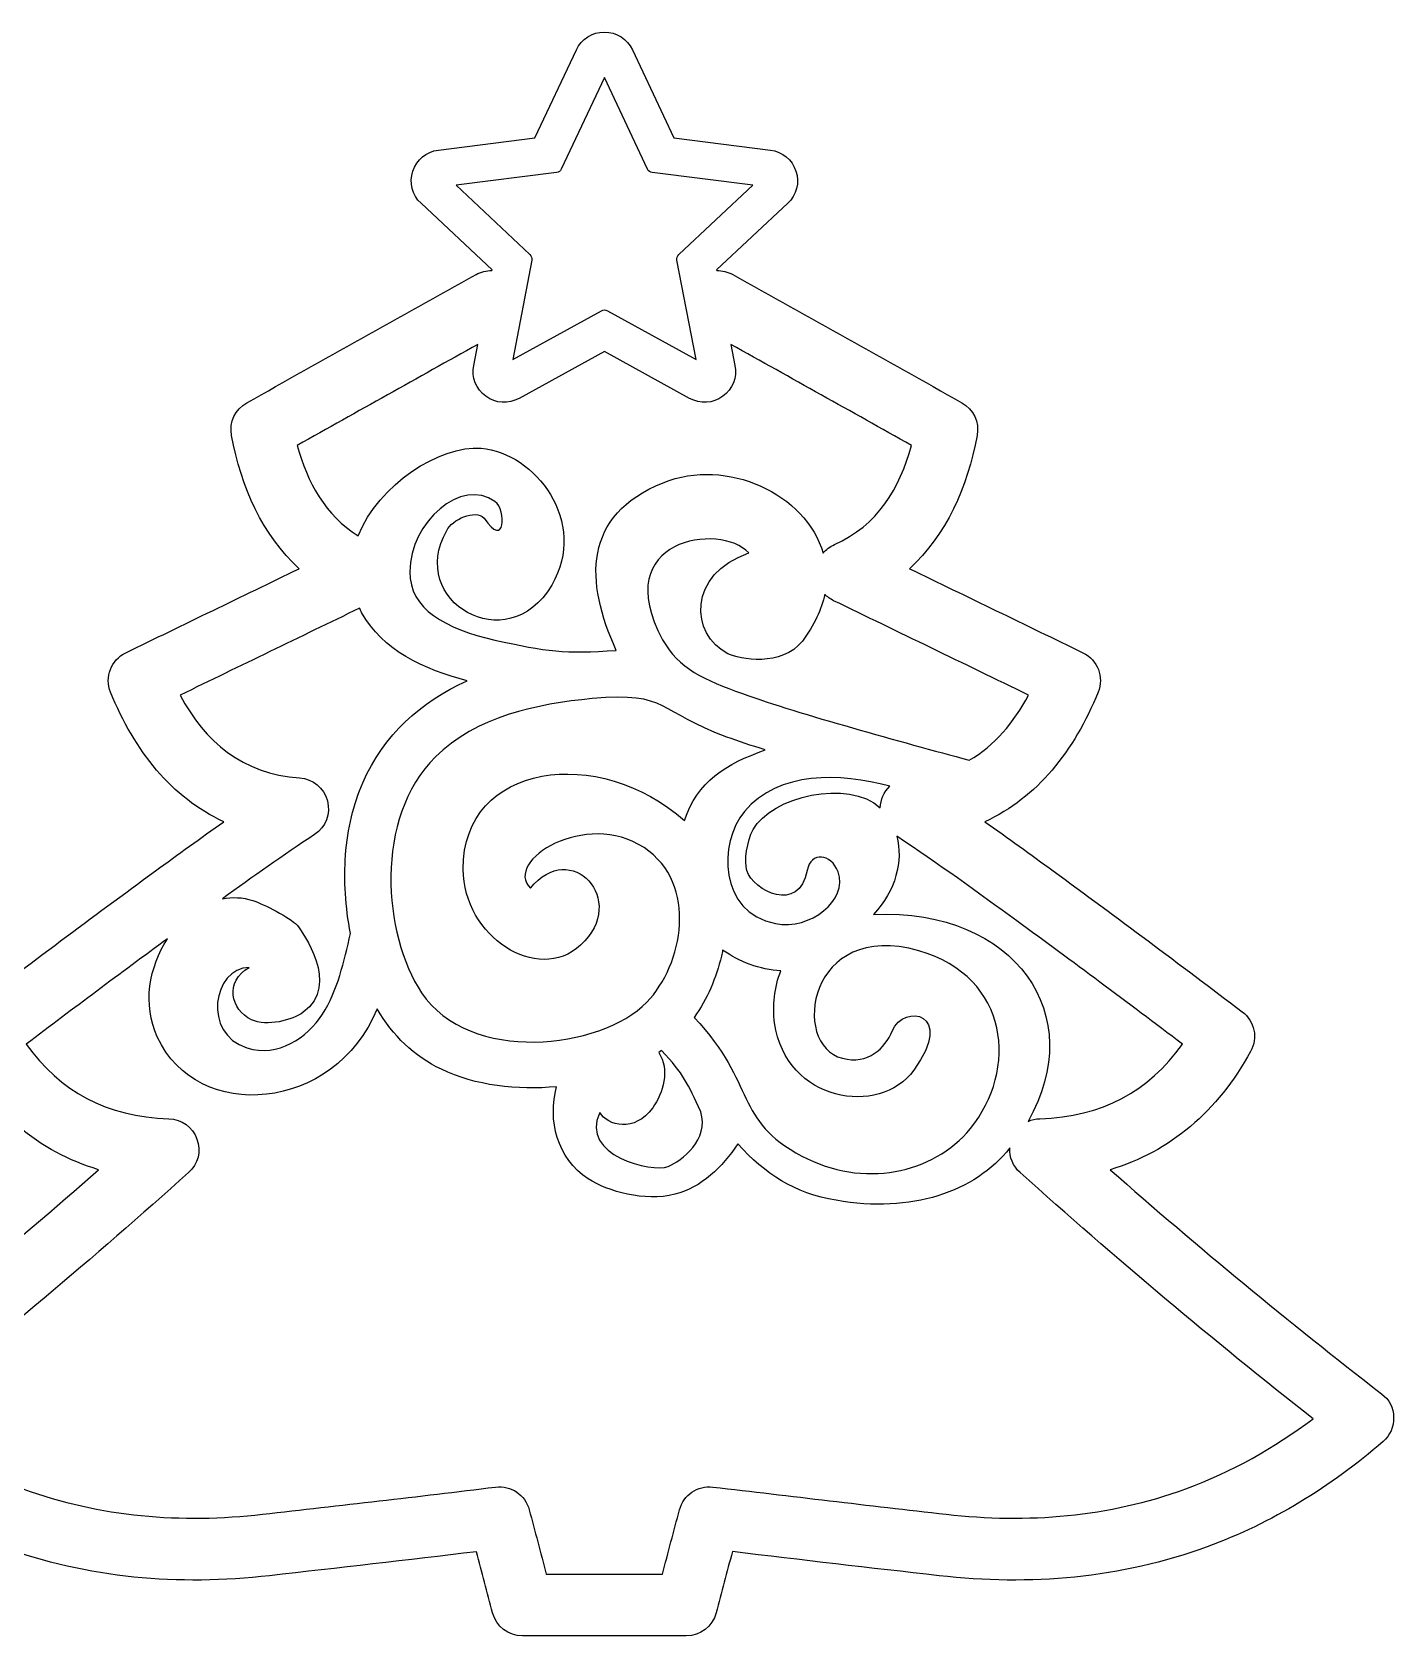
# Model space of a CAD drawing. Header units: centimetres. Extents: x 2 to 128, y -104 to 2.
# Drawn here: x 27.9 to 36.39, y -38.1 to -28.1 of the extents above; entities that cross this region are included whole.
import ezdxf

# ---------------------------------------------------------------- set-up
doc = ezdxf.new("R2010")
doc.units = ezdxf.units.CM
doc.header["$MEASUREMENT"] = 0
doc.layers.add('layer 1', color=7, linetype='Continuous')

msp = doc.modelspace()

# ---------------------------------------------------------------- linework, layer by layer
at = {"layer": 'layer 1', "color": 250}
for points, knots in [([(27.44103, -34.45869), (27.64888, -34.83448), (27.9428, -35.08418), (28.31707, -35.19653), (28.31707, -35.19653), (27.76737, -35.67923), (27.20345, -36.1458), (26.62468, -36.59322), (26.62468, -36.59322), (26.57739, -36.62977), (26.55159, -36.68051), (26.54988, -36.74025), (26.54988, -36.74025), (26.54818, -36.8), (26.57105, -36.85211), (26.61617, -36.8913), (26.61617, -36.8913), (26.94167, -37.174), (27.30723, -37.39896), (27.71258, -37.54765), (27.71258, -37.54765), (28.25018, -37.74485), (28.81583, -37.79222), (29.38273, -37.72793), (29.38273, -37.72793), (29.81237, -37.67921), (30.24218, -37.6301), (30.67147, -37.57805), (30.67147, -37.57805), (30.70531, -37.70533), (30.73912, -37.83263), (30.77292, -37.9599), (30.77292, -37.9599), (30.79567, -38.04558), (30.8706, -38.10322), (30.95924, -38.10322), (30.95924, -38.10322), (31.12926, -38.10322), (31.2993, -38.10322), (31.46931, -38.10322), (31.46931, -38.10322), (31.63933, -38.10322), (31.80937, -38.10322), (31.97938, -38.10322), (31.97938, -38.10322), (32.06802, -38.10322), (32.14296, -38.04558), (32.16571, -37.9599), (32.16571, -37.9599), (32.19952, -37.83251), (32.23337, -37.70514), (32.26723, -37.57777), (32.26723, -37.57777), (32.69663, -37.62922), (33.12612, -37.67919), (33.55589, -37.72793), (33.55589, -37.72793), (34.1228, -37.79222), (34.68845, -37.74485), (35.22604, -37.54765), (35.22604, -37.54765), (35.63139, -37.39896), (35.99695, -37.174), (36.32245, -36.8913), (36.32245, -36.8913), (36.36758, -36.85211), (36.39044, -36.8), (36.38875, -36.74025), (36.38875, -36.74025), (36.38703, -36.68051), (36.36124, -36.62977), (36.31395, -36.59322), (36.31395, -36.59322), (35.73517, -36.1458), (35.17126, -35.67923), (34.62155, -35.19653), (34.62155, -35.19653), (34.99582, -35.08418), (35.28974, -34.83448), (35.4976, -34.45869), (35.4976, -34.45869), (35.54432, -34.37421), (35.52222, -34.26993), (35.44526, -34.21167), (35.44526, -34.21167), (35.05495, -33.91621), (34.66319, -33.62221), (34.26765, -33.33377), (34.26765, -33.33377), (34.12655, -33.23086), (33.98461, -33.12785), (33.84137, -33.0268), (33.84137, -33.0268), (34.16754, -32.8761), (34.39659, -32.58717), (34.54673, -32.2194), (34.54673, -32.2194), (34.58523, -32.12511), (34.54403, -32.01753), (34.4524, -31.97307), (34.4524, -31.97307), (34.09199, -31.79822), (33.73148, -31.62356), (33.37097, -31.4489), (33.37097, -31.4489), (33.60161, -31.23824), (33.7316, -30.94432), (33.79264, -30.61767), (33.79264, -30.61767), (33.80808, -30.53498), (33.77079, -30.45526), (33.69742, -30.41412), (33.69742, -30.41412), (33.22157, -30.14726), (32.74518, -29.88131), (32.26906, -29.61492), (32.26906, -29.61492), (32.23775, -29.59741), (32.20359, -29.58963), (32.17004, -29.59055), (32.17004, -29.59055), (32.17004, -29.59055), (32.1692, -29.58608), (32.1692, -29.58608), (32.1692, -29.58608), (32.1692, -29.58608), (32.61185, -29.17092), (32.61185, -29.17092), (32.61185, -29.17092), (32.66764, -29.11859), (32.68696, -29.04349), (32.66332, -28.97073), (32.66332, -28.97073), (32.63969, -28.89797), (32.57991, -28.84856), (32.50401, -28.83902), (32.50401, -28.83902), (32.50401, -28.83902), (31.90186, -28.76333), (31.90186, -28.76333), (31.90186, -28.76333), (31.90186, -28.76333), (31.6438, -28.21403), (31.6438, -28.21403), (31.6438, -28.21403), (31.61128, -28.1448), (31.54581, -28.10322), (31.46931, -28.10322), (31.46931, -28.10322), (31.39282, -28.10322), (31.32734, -28.1448), (31.29482, -28.21403), (31.29482, -28.21403), (31.29482, -28.21403), (31.03676, -28.76333), (31.03676, -28.76333), (31.03676, -28.76333), (31.03676, -28.76333), (30.43462, -28.83902), (30.43462, -28.83902), (30.43462, -28.83902), (30.35872, -28.84856), (30.29894, -28.89797), (30.2753, -28.97073), (30.2753, -28.97073), (30.25167, -29.04349), (30.27098, -29.11859), (30.32678, -29.17092), (30.32678, -29.17092), (30.32678, -29.17092), (30.76943, -29.58608), (30.76943, -29.58608), (30.76943, -29.58608), (30.76943, -29.58608), (30.76858, -29.59055), (30.76858, -29.59055), (30.76858, -29.59055), (30.73504, -29.58963), (30.70087, -29.59741), (30.66956, -29.61492), (30.66956, -29.61492), (30.19345, -29.88131), (29.71706, -30.14726), (29.24121, -30.41412), (29.24121, -30.41412), (29.16783, -30.45526), (29.13055, -30.53498), (29.14599, -30.61767), (29.14599, -30.61767), (29.20703, -30.94432), (29.33702, -31.23824), (29.56765, -31.4489), (29.56765, -31.4489), (29.20714, -31.62356), (28.84663, -31.79822), (28.48623, -31.97307), (28.48623, -31.97307), (28.3946, -32.01753), (28.3534, -32.12511), (28.3919, -32.2194), (28.3919, -32.2194), (28.54204, -32.58717), (28.77108, -32.8761), (29.09725, -33.0268), (29.09725, -33.0268), (28.95402, -33.12785), (28.81207, -33.23086), (28.67097, -33.33377), (28.67097, -33.33377), (28.27543, -33.62221), (27.88368, -33.91621), (27.49337, -34.21167), (27.49337, -34.21167), (27.4164, -34.26993), (27.39431, -34.37421), (27.44103, -34.45869)], [0, 0, 0, 0, 0.0181818, 0.0181818, 0.0181818, 0.0181818, 0.0363636, 0.0363636, 0.0363636, 0.0363636, 0.0545455, 0.0545455, 0.0545455, 0.0545455, 0.0727273, 0.0727273, 0.0727273, 0.0727273, 0.0909091, 0.0909091, 0.0909091, 0.0909091, 0.1090909, 0.1090909, 0.1090909, 0.1090909, 0.1272727, 0.1272727, 0.1272727, 0.1272727, 0.1454545, 0.1454545, 0.1454545, 0.1454545, 0.1636364, 0.1636364, 0.1636364, 0.1636364, 0.1818182, 0.1818182, 0.1818182, 0.1818182, 0.2, 0.2, 0.2, 0.2, 0.2181818, 0.2181818, 0.2181818, 0.2181818, 0.2363636, 0.2363636, 0.2363636, 0.2363636, 0.2545455, 0.2545455, 0.2545455, 0.2545455, 0.2727273, 0.2727273, 0.2727273, 0.2727273, 0.2909091, 0.2909091, 0.2909091, 0.2909091, 0.3090909, 0.3090909, 0.3090909, 0.3090909, 0.3272727, 0.3272727, 0.3272727, 0.3272727, 0.3454545, 0.3454545, 0.3454545, 0.3454545, 0.3636364, 0.3636364, 0.3636364, 0.3636364, 0.3818182, 0.3818182, 0.3818182, 0.3818182, 0.4, 0.4, 0.4, 0.4, 0.4181818, 0.4181818, 0.4181818, 0.4181818, 0.4363636, 0.4363636, 0.4363636, 0.4363636, 0.4545455, 0.4545455, 0.4545455, 0.4545455, 0.4727273, 0.4727273, 0.4727273, 0.4727273, 0.4909091, 0.4909091, 0.4909091, 0.4909091, 0.5090909, 0.5090909, 0.5090909, 0.5090909, 0.5272727, 0.5272727, 0.5272727, 0.5272727, 0.5454545, 0.5454545, 0.5454545, 0.5454545, 0.5636364, 0.5636364, 0.5636364, 0.5636364, 0.5818182, 0.5818182, 0.5818182, 0.5818182, 0.6, 0.6, 0.6, 0.6, 0.6181818, 0.6181818, 0.6181818, 0.6181818, 0.6363636, 0.6363636, 0.6363636, 0.6363636, 0.6545455, 0.6545455, 0.6545455, 0.6545455, 0.6727273, 0.6727273, 0.6727273, 0.6727273, 0.6909091, 0.6909091, 0.6909091, 0.6909091, 0.7090909, 0.7090909, 0.7090909, 0.7090909, 0.7272727, 0.7272727, 0.7272727, 0.7272727, 0.7454545, 0.7454545, 0.7454545, 0.7454545, 0.7636364, 0.7636364, 0.7636364, 0.7636364, 0.7818182, 0.7818182, 0.7818182, 0.7818182, 0.8, 0.8, 0.8, 0.8, 0.8181818, 0.8181818, 0.8181818, 0.8181818, 0.8363636, 0.8363636, 0.8363636, 0.8363636, 0.8545455, 0.8545455, 0.8545455, 0.8545455, 0.8727273, 0.8727273, 0.8727273, 0.8727273, 0.8909091, 0.8909091, 0.8909091, 0.8909091, 0.9090909, 0.9090909, 0.9090909, 0.9090909, 0.9272727, 0.9272727, 0.9272727, 0.9272727, 0.9454545, 0.9454545, 0.9454545, 0.9454545, 0.9636364, 0.9636364, 0.9636364, 0.9636364, 1, 1, 1, 1]), ([(31.45071, -29.84072), (31.45071, -29.84072), (30.898, -30.14502), (30.898, -30.14502), (30.898, -30.14502), (30.898, -30.14502), (31.0166, -29.52531), (31.0166, -29.52531), (31.0166, -29.52531), (31.01916, -29.51195), (31.01504, -29.49925), (31.00511, -29.48994), (31.00511, -29.48994), (31.00511, -29.48994), (30.54489, -29.05831), (30.54489, -29.05831), (30.54489, -29.05831), (30.54489, -29.05831), (31.17092, -28.97961), (31.17092, -28.97961), (31.17092, -28.97961), (31.18444, -28.97792), (31.19523, -28.97008), (31.20101, -28.95776), (31.20101, -28.95776), (31.20101, -28.95776), (31.46931, -28.38669), (31.46931, -28.38669), (31.46931, -28.38669), (31.46931, -28.38669), (31.73761, -28.95776), (31.73761, -28.95776), (31.73761, -28.95776), (31.74339, -28.97008), (31.75419, -28.97792), (31.7677, -28.97961), (31.7677, -28.97961), (31.7677, -28.97961), (32.39373, -29.05831), (32.39373, -29.05831), (32.39373, -29.05831), (32.39373, -29.05831), (31.93352, -29.48994), (31.93352, -29.48994), (31.93352, -29.48994), (31.92359, -29.49925), (31.91947, -29.51195), (31.92203, -29.52531), (31.92203, -29.52531), (31.92203, -29.52531), (32.04063, -30.14502), (32.04063, -30.14502), (32.04063, -30.14502), (32.04063, -30.14502), (31.48792, -29.84072), (31.48792, -29.84072), (31.48792, -29.84072), (31.47599, -29.83417), (31.46264, -29.83417), (31.45071, -29.84072)], [0, 0, 0, 0, 0.0625, 0.0625, 0.0625, 0.0625, 0.125, 0.125, 0.125, 0.125, 0.1875, 0.1875, 0.1875, 0.1875, 0.25, 0.25, 0.25, 0.25, 0.3125, 0.3125, 0.3125, 0.3125, 0.375, 0.375, 0.375, 0.375, 0.4375, 0.4375, 0.4375, 0.4375, 0.5, 0.5, 0.5, 0.5, 0.5625, 0.5625, 0.5625, 0.5625, 0.625, 0.625, 0.625, 0.625, 0.6875, 0.6875, 0.6875, 0.6875, 0.75, 0.75, 0.75, 0.75, 0.8125, 0.8125, 0.8125, 0.8125, 0.875, 0.875, 0.875, 0.875, 1, 1, 1, 1]), ([(30.70134, -30.69802), (30.44285, -30.67764), (30.06264, -30.92493), (29.9339, -31.24483), (29.9339, -31.24483), (29.73082, -31.11623), (29.61767, -30.91178), (29.55518, -30.68013), (29.55518, -30.68013), (29.93012, -30.47001), (30.30537, -30.2604), (30.68052, -30.05059), (30.68052, -30.05059), (30.68052, -30.05059), (30.65534, -30.18213), (30.65534, -30.18213), (30.65534, -30.18213), (30.64096, -30.25726), (30.66949, -30.32938), (30.73137, -30.37434), (30.73137, -30.37434), (30.79325, -30.41929), (30.87066, -30.42415), (30.93767, -30.38725), (30.93767, -30.38725), (30.93767, -30.38725), (31.46931, -30.09457), (31.46931, -30.09457), (31.46931, -30.09457), (31.46931, -30.09457), (32.00096, -30.38725), (32.00096, -30.38725), (32.00096, -30.38725), (32.06796, -30.42415), (32.14537, -30.41929), (32.20725, -30.37434), (32.20725, -30.37434), (32.26914, -30.32938), (32.29767, -30.25726), (32.28329, -30.18213), (32.28329, -30.18213), (32.28329, -30.18213), (32.25811, -30.05061), (32.25811, -30.05061), (32.25811, -30.05061), (32.63325, -30.26042), (33.00849, -30.47007), (33.38345, -30.68015), (33.38345, -30.68015), (33.31125, -30.94769), (33.17152, -31.17898), (32.90368, -31.29899), (32.90368, -31.29899), (32.87535, -31.31169), (32.85148, -31.32991), (32.83303, -31.35217), (32.83303, -31.35217), (32.72694, -30.98382), (32.23311, -30.75175), (31.83556, -30.91276), (31.83556, -30.91276), (31.33365, -31.11604), (31.34734, -31.52921), (31.54381, -31.95846), (31.54381, -31.95846), (31.22405, -31.9794), (31.10894, -31.9667), (30.78732, -31.89402), (30.78732, -31.89402), (30.47667, -31.82381), (30.25539, -31.69988), (30.25647, -31.46896), (30.25647, -31.46896), (30.25795, -31.15463), (30.58133, -30.87933), (30.78753, -31.02994), (30.78753, -31.02994), (30.86102, -31.08361), (30.85208, -31.33215), (30.71967, -31.13343), (30.71967, -31.13343), (30.66658, -31.07607), (30.51625, -31.14243), (30.48684, -31.21173), (30.48684, -31.21173), (30.23626, -31.65008), (30.8641, -32.02146), (31.1409, -31.55142), (31.1409, -31.55142), (31.37226, -31.15856), (31.03568, -30.72435), (30.70134, -30.69802)], [0, 0, 0, 0, 0.0416667, 0.0416667, 0.0416667, 0.0416667, 0.0833333, 0.0833333, 0.0833333, 0.0833333, 0.125, 0.125, 0.125, 0.125, 0.1666667, 0.1666667, 0.1666667, 0.1666667, 0.2083333, 0.2083333, 0.2083333, 0.2083333, 0.25, 0.25, 0.25, 0.25, 0.2916667, 0.2916667, 0.2916667, 0.2916667, 0.3333333, 0.3333333, 0.3333333, 0.3333333, 0.375, 0.375, 0.375, 0.375, 0.4166667, 0.4166667, 0.4166667, 0.4166667, 0.4583333, 0.4583333, 0.4583333, 0.4583333, 0.5, 0.5, 0.5, 0.5, 0.5416667, 0.5416667, 0.5416667, 0.5416667, 0.5833333, 0.5833333, 0.5833333, 0.5833333, 0.625, 0.625, 0.625, 0.625, 0.6666667, 0.6666667, 0.6666667, 0.6666667, 0.7083333, 0.7083333, 0.7083333, 0.7083333, 0.75, 0.75, 0.75, 0.75, 0.7916667, 0.7916667, 0.7916667, 0.7916667, 0.8333333, 0.8333333, 0.8333333, 0.8333333, 0.875, 0.875, 0.875, 0.875, 0.9166667, 0.9166667, 0.9166667, 0.9166667, 1, 1, 1, 1]), ([(32.32979, -32.22752), (32.09466, -32.14271), (31.93117, -32.0722), (31.83248, -31.89178), (31.83248, -31.89178), (31.48884, -31.26346), (32.19368, -31.15733), (32.36981, -31.35069), (32.36981, -31.35069), (31.98686, -31.483), (32.00309, -31.86078), (32.23948, -31.97894), (32.23948, -31.97894), (32.3097, -32.01405), (32.57559, -32.06498), (32.70333, -31.90018), (32.70333, -31.90018), (32.77882, -31.80071), (32.82332, -31.70241), (32.84253, -31.60823), (32.84253, -31.60823), (32.85817, -31.62437), (32.87695, -31.63798), (32.89846, -31.64841), (32.89846, -31.64841), (33.30346, -31.84464), (33.70848, -32.04082), (34.11341, -32.23719), (34.11341, -32.23719), (34.02047, -32.41093), (33.90108, -32.55207), (33.74355, -32.64304), (33.74355, -32.64304), (33.32461, -32.52895), (32.69145, -32.35793), (32.32979, -32.22752)], [0, 0, 0, 0, 0.1, 0.1, 0.1, 0.1, 0.2, 0.2, 0.2, 0.2, 0.3, 0.3, 0.3, 0.3, 0.4, 0.4, 0.4, 0.4, 0.5, 0.5, 0.5, 0.5, 0.6, 0.6, 0.6, 0.6, 0.7, 0.7, 0.7, 0.7, 0.8, 0.8, 0.8, 0.8, 1, 1, 1, 1]), ([(29.82004, -33.98559), (29.79272, -34.07258), (29.75882, -34.15457), (29.71189, -34.22646), (29.71189, -34.22646), (29.61606, -34.37321), (29.43627, -34.49778), (29.24121, -34.43655), (29.24121, -34.43655), (28.96163, -34.3488), (29.02994, -33.93822), (29.2564, -33.93514), (29.2564, -33.93514), (29.10022, -34.02309), (29.14121, -34.19959), (29.26972, -34.26139), (29.26972, -34.26139), (29.3648, -34.30712), (29.52707, -34.26318), (29.59273, -34.21452), (29.59273, -34.21452), (29.82698, -34.04087), (29.58725, -33.71502), (29.55439, -33.67118), (29.55439, -33.67118), (29.50744, -33.62424), (29.34676, -33.53895), (29.27776, -33.51747), (29.27776, -33.51747), (29.21365, -33.49752), (29.14988, -33.49515), (29.08875, -33.50681), (29.08875, -33.50681), (29.27791, -33.37011), (29.46898, -33.23487), (29.66298, -33.10638), (29.66298, -33.10638), (29.73304, -33.05997), (29.76435, -32.97789), (29.74297, -32.89663), (29.74297, -32.89663), (29.72161, -32.81537), (29.65396, -32.75929), (29.57013, -32.75335), (29.57013, -32.75335), (29.2109, -32.72791), (28.98093, -32.5283), (28.82521, -32.23719), (28.82521, -32.23719), (29.19781, -32.05649), (29.57048, -31.87597), (29.94316, -31.69541), (29.94316, -31.69541), (29.94734, -31.7041), (29.95175, -31.71278), (29.95647, -31.72146), (29.95647, -31.72146), (30.08661, -31.9601), (30.3438, -32.07655), (30.61499, -32.14859), (30.61499, -32.14859), (30.32263, -32.27945), (30.09418, -32.4839), (29.96349, -32.7842), (29.96349, -32.7842), (29.90552, -32.91738), (29.86822, -33.06748), (29.85599, -33.2342), (29.85599, -33.2342), (29.84468, -33.38869), (29.85505, -33.55923), (29.88678, -33.72395), (29.88678, -33.72395), (29.86731, -33.8118), (29.84707, -33.89953), (29.82004, -33.98559)], [0, 0, 0, 0, 0.05, 0.05, 0.05, 0.05, 0.1, 0.1, 0.1, 0.1, 0.15, 0.15, 0.15, 0.15, 0.2, 0.2, 0.2, 0.2, 0.25, 0.25, 0.25, 0.25, 0.3, 0.3, 0.3, 0.3, 0.35, 0.35, 0.35, 0.35, 0.4, 0.4, 0.4, 0.4, 0.45, 0.45, 0.45, 0.45, 0.5, 0.5, 0.5, 0.5, 0.55, 0.55, 0.55, 0.55, 0.6, 0.6, 0.6, 0.6, 0.65, 0.65, 0.65, 0.65, 0.7, 0.7, 0.7, 0.7, 0.75, 0.75, 0.75, 0.75, 0.8, 0.8, 0.8, 0.8, 0.85, 0.85, 0.85, 0.85, 0.9, 0.9, 0.9, 0.9, 1, 1, 1, 1]), ([(30.33, -34.09276), (30.08842, -33.73033), (30.03241, -33.0032), (30.41621, -32.62255), (30.41621, -32.62255), (30.66922, -32.37158), (31.04706, -32.29168), (31.39341, -32.25919), (31.39341, -32.25919), (31.8757, -32.21396), (31.80144, -32.34309), (32.23262, -32.49861), (32.23262, -32.49861), (32.30432, -32.52446), (32.38492, -32.55147), (32.47258, -32.57937), (32.47258, -32.57937), (32.22678, -32.66415), (32.04844, -32.77925), (31.96845, -33.01963), (31.96845, -33.01963), (31.4404, -32.54537), (30.58558, -32.6559), (30.58948, -33.32346), (30.58948, -33.32346), (30.59197, -33.7417), (31.05219, -34.04322), (31.32087, -33.79659), (31.32087, -33.79659), (31.62549, -33.51695), (31.25758, -33.12645), (31.00807, -33.44144), (31.00807, -33.44144), (30.83602, -33.26996), (31.35792, -32.9499), (31.71646, -33.18841), (31.71646, -33.18841), (32.05769, -33.41541), (31.9591, -33.91989), (31.73395, -34.1516), (31.73395, -34.1516), (31.44541, -34.44858), (30.62629, -34.53732), (30.33, -34.09276)], [0, 0, 0, 0, 0.0833333, 0.0833333, 0.0833333, 0.0833333, 0.1666667, 0.1666667, 0.1666667, 0.1666667, 0.25, 0.25, 0.25, 0.25, 0.3333333, 0.3333333, 0.3333333, 0.3333333, 0.4166667, 0.4166667, 0.4166667, 0.4166667, 0.5, 0.5, 0.5, 0.5, 0.5833333, 0.5833333, 0.5833333, 0.5833333, 0.6666667, 0.6666667, 0.6666667, 0.6666667, 0.75, 0.75, 0.75, 0.75, 0.8333333, 0.8333333, 0.8333333, 0.8333333, 1, 1, 1, 1]), ([(32.5353, -33.662), (32.18121, -33.59449), (32.17815, -33.15865), (32.34336, -32.96241), (32.34336, -32.96241), (32.55548, -32.71045), (32.9375, -32.71968), (33.24844, -32.80587), (33.24844, -32.80587), (33.21211, -32.84076), (33.19108, -32.8897), (33.18918, -32.93987), (33.18918, -32.93987), (32.99148, -32.7564), (32.50785, -32.86979), (32.39632, -33.07617), (32.39632, -33.07617), (32.35861, -33.14594), (32.33958, -33.27422), (32.35766, -33.33157), (32.35766, -33.33157), (32.39732, -33.45732), (32.68291, -33.60374), (32.73386, -33.33061), (32.73386, -33.33061), (32.75592, -33.21234), (32.88414, -33.22251), (32.92592, -33.33998), (32.92592, -33.33998), (32.98872, -33.51662), (32.75384, -33.70369), (32.5353, -33.662)], [0, 0, 0, 0, 0.1111111, 0.1111111, 0.1111111, 0.1111111, 0.2222222, 0.2222222, 0.2222222, 0.2222222, 0.3333333, 0.3333333, 0.3333333, 0.3333333, 0.4444444, 0.4444444, 0.4444444, 0.4444444, 0.5555556, 0.5555556, 0.5555556, 0.5555556, 0.6666667, 0.6666667, 0.6666667, 0.6666667, 0.7777778, 0.7777778, 0.7777778, 0.7777778, 1, 1, 1, 1]), ([(34.11002, -34.89486), (34.48712, -34.23623), (34.03832, -33.56773), (33.14689, -33.60444), (33.14689, -33.60444), (33.28713, -33.45731), (33.33138, -33.26953), (33.29248, -33.11754), (33.29248, -33.11754), (33.54602, -33.28611), (33.79458, -33.46598), (34.04048, -33.64529), (34.04048, -33.64529), (34.38674, -33.89782), (34.73011, -34.15461), (35.07213, -34.41292), (35.07213, -34.41292), (34.86159, -34.71029), (34.57204, -34.86554), (34.18339, -34.8783), (34.18339, -34.8783), (34.15723, -34.87917), (34.13245, -34.88491), (34.11002, -34.89486)], [0, 0, 0, 0, 0.1428571, 0.1428571, 0.1428571, 0.1428571, 0.2857143, 0.2857143, 0.2857143, 0.2857143, 0.4285714, 0.4285714, 0.4285714, 0.4285714, 0.5714286, 0.5714286, 0.5714286, 0.5714286, 0.7142857, 0.7142857, 0.7142857, 0.7142857, 1, 1, 1, 1]), ([(32.70007, -35.11138), (32.27611, -34.88669), (32.42213, -34.67038), (32.02904, -34.24645), (32.02904, -34.24645), (32.11024, -34.13261), (32.16742, -34.00003), (32.19848, -33.86458), (32.19848, -33.86458), (32.20137, -33.85193), (32.20404, -33.83925), (32.20648, -33.82652), (32.20648, -33.82652), (32.30922, -33.90159), (32.43782, -33.94893), (32.56972, -33.95633), (32.56972, -33.95633), (32.52808, -34.05978), (32.51612, -34.17466), (32.53073, -34.28125), (32.53073, -34.28125), (32.59814, -34.77238), (33.18425, -34.87159), (33.39825, -34.57516), (33.39825, -34.57516), (33.65786, -34.21557), (33.33772, -34.15632), (33.26356, -34.33185), (33.26356, -34.33185), (33.21787, -34.43995), (33.11411, -34.5427), (32.95273, -34.50183), (32.95273, -34.50183), (32.62509, -34.41882), (32.74078, -33.63212), (33.43033, -33.83179), (33.43033, -33.83179), (33.99783, -33.99608), (34.04776, -34.57644), (33.75082, -34.93966), (33.75082, -34.93966), (33.51855, -35.22377), (33.08143, -35.31349), (32.70007, -35.11138)], [0, 0, 0, 0, 0.0833333, 0.0833333, 0.0833333, 0.0833333, 0.1666667, 0.1666667, 0.1666667, 0.1666667, 0.25, 0.25, 0.25, 0.25, 0.3333333, 0.3333333, 0.3333333, 0.3333333, 0.4166667, 0.4166667, 0.4166667, 0.4166667, 0.5, 0.5, 0.5, 0.5, 0.5833333, 0.5833333, 0.5833333, 0.5833333, 0.6666667, 0.6666667, 0.6666667, 0.6666667, 0.75, 0.75, 0.75, 0.75, 0.8333333, 0.8333333, 0.8333333, 0.8333333, 1, 1, 1, 1]), ([(28.68298, -34.36887), (28.93192, -34.90988), (29.78968, -34.83918), (30.05248, -34.19228), (30.05248, -34.19228), (30.14944, -34.36174), (30.28431, -34.48816), (30.45324, -34.57027), (30.45324, -34.57027), (30.6648, -34.67312), (30.92721, -34.70096), (31.17194, -34.67925), (31.17194, -34.67925), (31.11626, -34.88611), (31.17218, -35.1263), (31.36872, -35.25307), (31.36872, -35.25307), (31.49358, -35.33362), (31.71716, -35.39693), (31.90927, -35.34972), (31.90927, -35.34972), (32.07215, -35.30967), (32.20652, -35.17818), (32.30145, -35.03523), (32.30145, -35.03523), (32.4716, -35.22473), (32.65357, -35.34191), (32.91379, -35.38731), (32.91379, -35.38731), (33.38328, -35.4692), (33.77617, -35.33792), (33.99683, -35.06077), (33.99683, -35.06077), (33.99327, -35.11816), (34.01578, -35.17391), (34.06099, -35.21448), (34.06099, -35.21448), (34.65268, -35.7454), (35.26088, -36.25816), (35.88635, -36.74891), (35.88635, -36.74891), (35.64444, -36.93186), (35.38029, -37.08038), (35.09326, -37.18568), (35.09326, -37.18568), (34.61222, -37.36212), (34.10639, -37.40231), (33.59935, -37.34482), (33.59935, -37.34482), (33.11461, -37.28984), (32.63061, -37.23099), (32.1461, -37.17483), (32.1461, -37.17483), (32.05032, -37.16374), (31.96234, -37.22364), (31.93759, -37.31685), (31.93759, -37.31685), (31.9021, -37.45045), (31.86661, -37.58405), (31.83111, -37.71765), (31.83111, -37.71765), (31.71051, -37.71765), (31.58992, -37.71765), (31.46931, -37.71765), (31.46931, -37.71765), (31.34871, -37.71765), (31.2281, -37.71765), (31.1075, -37.71765), (31.1075, -37.71765), (31.07202, -37.58405), (31.03653, -37.45045), (31.00104, -37.31685), (31.00104, -37.31685), (30.97615, -37.2232), (30.88737, -37.16317), (30.79119, -37.175), (30.79119, -37.175), (30.30761, -37.23444), (29.82338, -37.28992), (29.33927, -37.34482), (29.33927, -37.34482), (28.83223, -37.40231), (28.32641, -37.36212), (27.84537, -37.18568), (27.84537, -37.18568), (27.55833, -37.08038), (27.29418, -36.93186), (27.05227, -36.74891), (27.05227, -36.74891), (27.67774, -36.25816), (28.28594, -35.7454), (28.87763, -35.21448), (28.87763, -35.21448), (28.93745, -35.16081), (28.95754, -35.08053), (28.93003, -35.00502), (28.93003, -35.00502), (28.90254, -34.92952), (28.83553, -34.88094), (28.75523, -34.8783), (28.75523, -34.8783), (28.36658, -34.86554), (28.07704, -34.71029), (27.8665, -34.41292), (27.8665, -34.41292), (28.15859, -34.19231), (28.45164, -33.97283), (28.74666, -33.75616), (28.74666, -33.75616), (28.63232, -33.93065), (28.5896, -34.16588), (28.68298, -34.36887)], [0, 0, 0, 0, 0.0344828, 0.0344828, 0.0344828, 0.0344828, 0.0689655, 0.0689655, 0.0689655, 0.0689655, 0.1034483, 0.1034483, 0.1034483, 0.1034483, 0.137931, 0.137931, 0.137931, 0.137931, 0.1724138, 0.1724138, 0.1724138, 0.1724138, 0.2068966, 0.2068966, 0.2068966, 0.2068966, 0.2413793, 0.2413793, 0.2413793, 0.2413793, 0.2758621, 0.2758621, 0.2758621, 0.2758621, 0.3103448, 0.3103448, 0.3103448, 0.3103448, 0.3448276, 0.3448276, 0.3448276, 0.3448276, 0.3793103, 0.3793103, 0.3793103, 0.3793103, 0.4137931, 0.4137931, 0.4137931, 0.4137931, 0.4482759, 0.4482759, 0.4482759, 0.4482759, 0.4827586, 0.4827586, 0.4827586, 0.4827586, 0.5172414, 0.5172414, 0.5172414, 0.5172414, 0.5517241, 0.5517241, 0.5517241, 0.5517241, 0.5862069, 0.5862069, 0.5862069, 0.5862069, 0.6206897, 0.6206897, 0.6206897, 0.6206897, 0.6551724, 0.6551724, 0.6551724, 0.6551724, 0.6896552, 0.6896552, 0.6896552, 0.6896552, 0.7241379, 0.7241379, 0.7241379, 0.7241379, 0.7586207, 0.7586207, 0.7586207, 0.7586207, 0.7931034, 0.7931034, 0.7931034, 0.7931034, 0.8275862, 0.8275862, 0.8275862, 0.8275862, 0.862069, 0.862069, 0.862069, 0.862069, 0.8965517, 0.8965517, 0.8965517, 0.8965517, 0.9310345, 0.9310345, 0.9310345, 0.9310345, 1, 1, 1, 1]), ([(31.80796, -34.46522), (31.80796, -34.46522), (31.82625, -34.45209), (31.82625, -34.45209), (31.82625, -34.45209), (31.96477, -34.6032), (31.98916, -34.65789), (32.07028, -34.83545), (32.07028, -34.83545), (32.12372, -35.00853), (31.95073, -35.14157), (31.8665, -35.17581), (31.8665, -35.17581), (31.76853, -35.21566), (31.31333, -35.11001), (31.44041, -34.8398), (31.44041, -34.8398), (31.49032, -34.92351), (31.65855, -34.96623), (31.77043, -34.81056), (31.77043, -34.81056), (31.83577, -34.71964), (31.87948, -34.57152), (31.80796, -34.46522)], [0, 0, 0, 0, 0.1428571, 0.1428571, 0.1428571, 0.1428571, 0.2857143, 0.2857143, 0.2857143, 0.2857143, 0.4285714, 0.4285714, 0.4285714, 0.4285714, 0.5714286, 0.5714286, 0.5714286, 0.5714286, 0.7142857, 0.7142857, 0.7142857, 0.7142857, 1, 1, 1, 1])]:
    msp.add_open_spline(points, degree=3, knots=knots, dxfattribs=at)

doc.saveas('drawing.dxf')
